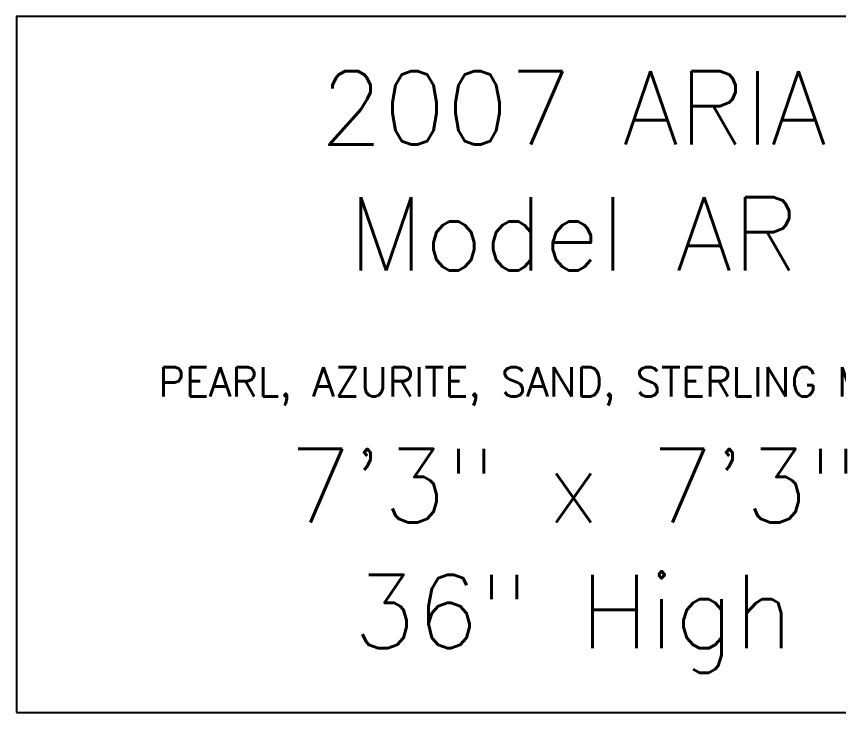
# Model space of a CAD drawing. Extents: x 944 to 1031, y 781 to 934.
# Drawn here: x 957.6 to 1002.37, y 895.68 to 933.58 of the extents above; entities that cross this region are included whole.
import ezdxf
from ezdxf.enums import TextEntityAlignment as Align

# ---------------------------------------------------------------- set-up
doc = ezdxf.new("R2010")
doc.units = 0
doc.header["$MEASUREMENT"] = 0
doc.layers.add('DIM', color=3, linetype='Continuous')
doc.layers.add('DOMESTIC', color=7, linetype='Continuous')
doc.styles.add('SIMPLEX', font='simplex')
doc.styles.get("Standard").update_dxf_attribs({"font": 'simplex.shx', "height": 20})

msp = doc.modelspace()

# ---------------------------------------------------------------- linework, layer by layer
at = {"layer": 'DIM', "color": 4}
msp.add_lwpolyline([(957.6, 895.675), (1018.266, 895.675), (1018.266, 933.58), (957.6, 933.58)], close=True, dxfattribs=at)

# ---------------------------------------------------------------- texts
at = {"layer": 'DIM', "style": 'SIMPLEX'}
for s, p in [('2007 ARIA', (987.933, 926.604)), ('Model AR', (987.933, 919.747)), ('7\'3" x 7\'3"', (987.933, 906.032)), ('36" High', (987.933, 899.175))]:
    msp.add_text(s, height=4, dxfattribs=at).set_placement(p, align=Align.CENTER)
at = {"layer": 'DOMESTIC', "color": 3}
msp.add_text('PEARL, AZURITE, SAND, STERLING MARBLE', height=1.6, dxfattribs=at).set_placement((987.933, 912.89), align=Align.CENTER)

doc.saveas('drawing.dxf')
